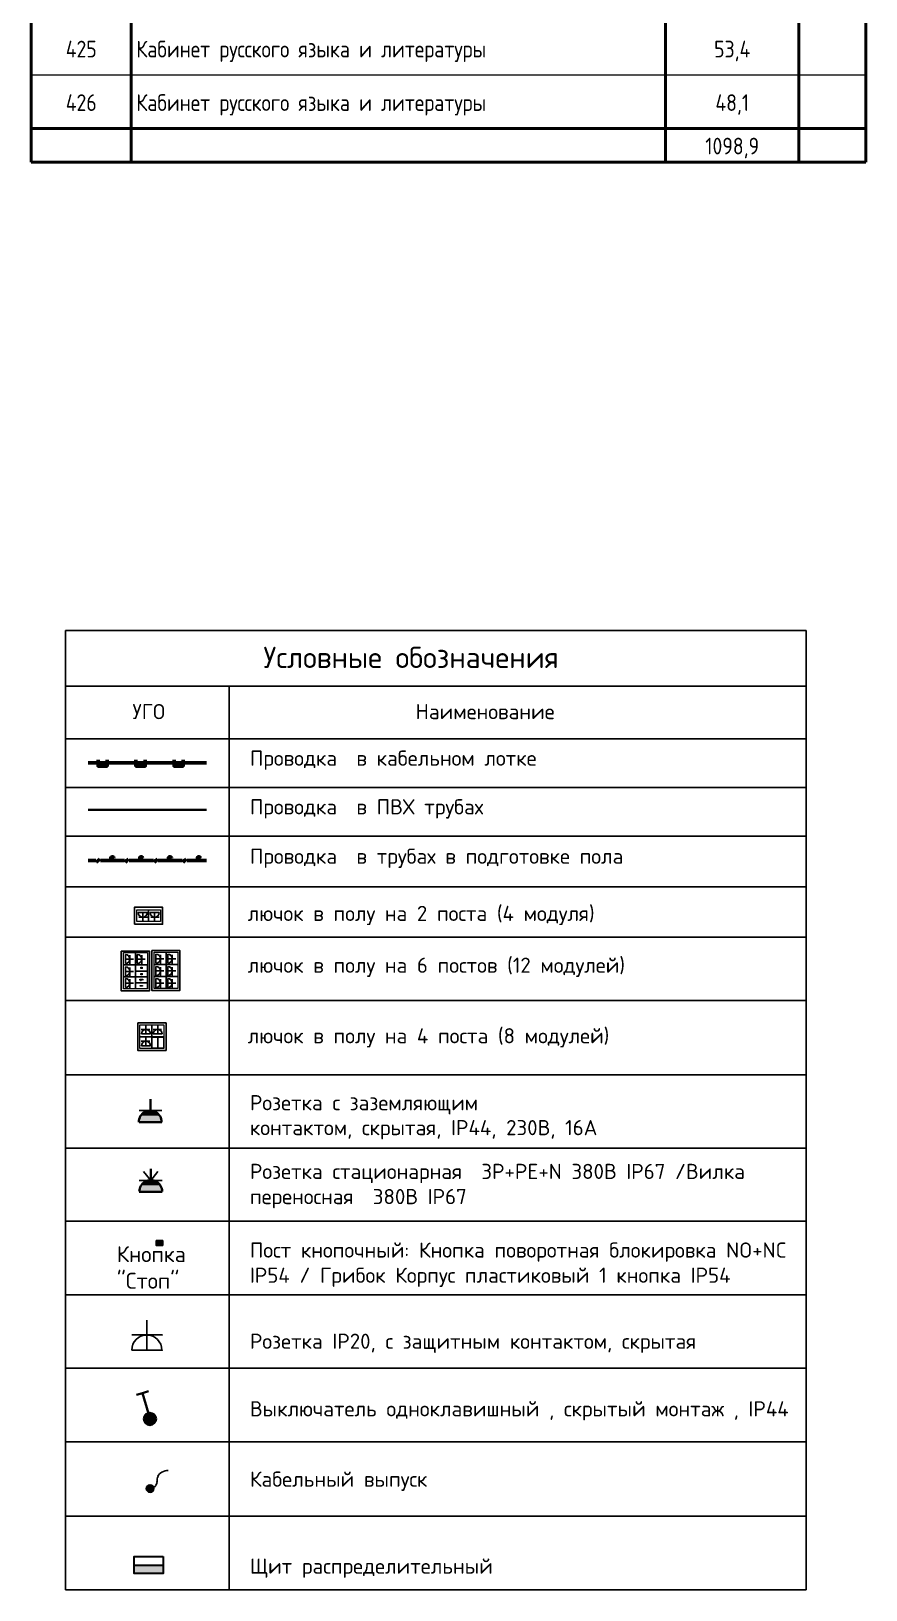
# Model space of a CAD drawing. Header units: millimetres. Extents: x -32 to 417638015, y -35 to 175284279.
# Drawn here: x 1359139 to 1371640, y 48680 to 72029 of the extents above; entities that cross this region are included whole.
import ezdxf

# ---------------------------------------------------------------- set-up
doc = ezdxf.new("R2010")
doc.units = ezdxf.units.MM
for name, color, linetype in [('PDF _!!ОБН', 5, 'Continuous'), ('PDF __ЭМ_гофра', 5, 'Continuous'), ('PDF __ЭМ_Кабельный вывод', 1, 'Continuous'), ('PDF __ЭМ_Розетки быт', 5, 'Continuous'), ('PDF _SHTAMPS', 7, 'Continuous'), ('PDF _СС_розетки', 7, 'Continuous'), ('PDF _Текст', 7, 'Continuous'), ('PDF _ЭОМ_Щит', 5, 'Continuous'), ('ВНУТРЯНКА', 1, 'Continuous')]:
    doc.layers.add(name, color=color, linetype=linetype)
for name, color, linetype, true_color in [('PDF __ЭМ_В полу', 7, 'Continuous', 0x952500), ('PDF __ЭМ_Лоток', 7, 'Continuous', 0x0000b8), ('PDF __ЭМ_розетки', 7, 'Continuous', 0x0000dd), ('PDF __ЭМ_Розетки комп', 7, 'Continuous', 0x545454), ('PDF _ЭОМ _розетки', 7, 'Continuous', 0xeb0000)]:
    doc.layers.add(name, color=color, linetype=linetype, true_color=true_color)
for name, color, linetype, lineweight in [('Графика', 7, 'Continuous', 20), ('Электро', 250, 'Continuous', 25), ('ЭОМ_Кабель для СУП', 150, 'Continuous', 9)]:
    doc.layers.add(name, color=color, linetype=linetype, lineweight=lineweight)
doc.layers.add('Линии', color=7, linetype='Continuous', lineweight=9, true_color=0x00a600)
doc.styles.add('ELine', font='txt.shx')
doc.styles.add('GOST Common_11', font='GOST_Common.ttf', dxfattribs={"width": 0.9, "height": 2.5})
doc.styles.add('PDF ISOCPEUR', font='isocpeur.ttf')
doc.linetypes.add('TRAY', pattern='A,12.119257,["_",ELine,S=4.5,R=90,X=0,Y=-1.555839],0.750382,["_",ELine,S=4.5,R=0,X=0,Y=-0.805849],1.314849,["_",ELine,S=4.5,R=0,X=0,Y=-0.805849],2.250029,["_",ELine,S=4.5,R=90,X=0,Y=-1.555839],13.565483', length=30)

# ---------------------------------------------------------------- blocks, each defined once
blk = doc.blocks.new('Блок из 6 розеток .')
at = {"layer": 'PDF _СС_розетки', "linetype": 'Continuous', "lineweight": 20, "transparency": 33554687}
for points in [[(-391, 566), (-213, 566), (-213, 388), (-391, 388)], [(-391, 388), (-213, 388), (-213, 205), (-391, 205)], [(-391, 388), (-213, 388), (-213, 205), (-391, 205)], [(-391, 205), (-213, 205), (-213, 22), (-391, 22)]]:
    blk.add_lwpolyline(points, close=True, dxfattribs=at)
at = {"layer": 'PDF _ЭОМ _розетки', "color": 3, "linetype": 'Continuous', "lineweight": 25, "transparency": 33554687}
blk.add_lwpolyline([(0, 0), (-422, 0), (-422, 596), (0, 596)], close=True, dxfattribs=at)
at = {"layer": 'PDF _ЭОМ _розетки', "color": 7, "linetype": 'Continuous', "lineweight": 20, "transparency": 33554687}
for points in [[(-36, 388), (-213, 388), (-213, 566), (-36, 566)], [(-36, 205), (-213, 205), (-213, 388), (-36, 388)], [(-36, 22), (-213, 22), (-213, 205), (-36, 205)]]:
    blk.add_lwpolyline(points, close=True, dxfattribs=at)
at = {"layer": 'ВНУТРЯНКА', "color": 5, "lineweight": 30, "ltscale": 100, "transparency": 33554687}
for p, q in [((-307, 428), (-307, 555)), ((-307, 428), (-307, 555)), ((-129, 428), (-129, 555)), ((-129, 428), (-129, 555)), ((-307, 245), (-307, 373)), ((-307, 245), (-307, 373)), ((-129, 245), (-129, 373)), ((-129, 245), (-129, 373)), ((-307, 62), (-307, 190)), ((-307, 62), (-307, 190)), ((-129, 62), (-129, 190)), ((-129, 62), (-129, 190))]:
    blk.add_line(p, q, dxfattribs=at)
at = {"layer": 'Электро', "color": 5, "lineweight": 30, "transparency": 33554687}
for p, q in [((-240, 486), (-360, 486)), ((-240, 486), (-360, 486)), ((-240, 554), (-240, 419)), ((-240, 554), (-240, 419)), ((-62, 486), (-182, 486)), ((-62, 486), (-182, 486)), ((-62, 554), (-62, 419)), ((-62, 554), (-62, 419)), ((-240, 304), (-360, 304)), ((-240, 304), (-360, 304)), ((-240, 371), (-240, 236)), ((-240, 371), (-240, 236)), ((-62, 304), (-182, 304)), ((-62, 304), (-182, 304)), ((-62, 371), (-62, 236)), ((-62, 371), (-62, 236)), ((-240, 121), (-360, 121)), ((-240, 121), (-360, 121)), ((-240, 188), (-240, 53)), ((-240, 188), (-240, 53)), ((-62, 121), (-182, 121)), ((-62, 121), (-182, 121)), ((-62, 188), (-62, 53)), ((-62, 188), (-62, 53))]:
    blk.add_line(p, q, dxfattribs=at)
for centre in [(-240, 486), (-239, 486), (-62, 486), (-62, 486), (-240, 304), (-239, 304), (-62, 304), (-62, 304), (-240, 121), (-239, 121), (-62, 121), (-62, 121)]:
    blk.add_ellipse(centre, major_axis=(47.6, 47.6), ratio=1, start_param=0.787621, end_param=3.924768, dxfattribs=at)
blk = doc.blocks.new('Люк на 2 места')
at = {"layer": 'PDF _ЭОМ _розетки', "color": 3, "linetype": 'Continuous', "lineweight": 25, "transparency": 33554687}
blk.add_lwpolyline([(0, 255), (0, 0), (-422, 0), (-422, 255)], close=True, dxfattribs=at)
at = {"layer": 'PDF _ЭОМ _розетки', "color": 7, "linetype": 'Continuous', "lineweight": 20, "transparency": 33554687}
for points in [[(-213, 215), (-213, 37), (-391, 37), (-391, 215)], [(-36, 215), (-36, 37), (-213, 37), (-213, 215)]]:
    blk.add_lwpolyline(points, close=True, dxfattribs=at)
at = {"layer": 'ВНУТРЯНКА', "color": 5, "lineweight": 30, "ltscale": 100, "transparency": 33554687}
for p, q in [((-244, 147), (-372, 147)), ((-68, 147), (-195, 147))]:
    blk.add_line(p, q, dxfattribs=at)
at = {"layer": 'Электро', "color": 5, "lineweight": 30, "transparency": 33554687}
for p, q in [((-370, 80), (-236, 80)), ((-303, 80), (-303, 200)), ((-194, 80), (-59, 80)), ((-126, 80), (-126, 200))]:
    blk.add_line(p, q, dxfattribs=at)
at = {"layer": 'Электро', "color": 5, "lineweight": 30, "transparency": 33554687, "extrusion": (0, 0, -1)}
for centre in [(-303, 80), (-126, 80)]:
    blk.add_ellipse(centre, major_axis=(-47.6, -47.6), ratio=1, start_param=0.787621, end_param=3.924768, dxfattribs=at)
blk = doc.blocks.new('розетк для люка')
at = {"layer": 'ВНУТРЯНКА', "color": 5, "lineweight": 30, "ltscale": 100, "transparency": 33554687}
blk.add_line((-67, -59), (-67, 69), dxfattribs=at)
at = {"layer": 'Электро', "color": 5, "lineweight": 30, "transparency": 33554687}
for p, q in [((0, 0), (-120, 0)), ((0, 67), (0, -67))]:
    blk.add_line(p, q, dxfattribs=at)
blk.add_ellipse((0, 0), major_axis=(47.6, 47.6), ratio=1, start_param=0.787621, end_param=3.924768, dxfattribs=at)
blk = doc.blocks.new('Люк на 6 мест')
h = blk.add_hatch(color=256)
h.dxf.hatch_style = 1
h.paths.add_polyline_path([(-285, 516), (-285, 527), (-319, 527), (-319, 516)])
h = blk.add_hatch(color=256)
h.dxf.hatch_style = 1
h.paths.add_polyline_path([(-324, 435), (-324, 435), (-313, 443), (-289, 443), (-279, 435), (-279, 435), (-279, 423), (-324, 423)])
h = blk.add_hatch(color=256)
h.dxf.hatch_style = 1
h.paths.add_polyline_path([(-312, 335), (-312, 342), (-317, 342), (-317, 347), (-312, 347), (-312, 354), (-293, 354), (-292, 335)])
h = blk.add_hatch(color=256)
h.dxf.hatch_style = 1
h.paths.add_polyline_path([(-311, 243), (-311, 250), (-317, 250), (-317, 256), (-311, 256), (-311, 262), (-292, 262), (-292, 243)])
for p, q in [((-324, 423), (-324, 435)), ((-324, 435), (-324, 435)), ((-279, 423), (-324, 423)), ((-289, 443), (-297, 443)), ((-297, 443), (-297, 435)), ((-289, 435), (-289, 443)), ((-289, 435), (-279, 435)), ((-279, 435), (-279, 423))]:
    blk.add_line(p, q)
for points in [[(-215, 477), (-388, 477), (-388, 566), (-215, 566)], [(-215, 388), (-388, 388), (-388, 477), (-215, 477)], [(-285, 527), (-285, 516), (-319, 516), (-319, 527)], [(-216, 205), (-389, 205), (-388, 299), (-215, 299)], [(-215, 299), (-388, 299), (-388, 388), (-215, 388)]]:
    blk.add_lwpolyline(points, close=True)
for points in [[(-312, 347), (-317, 347), (-317, 342), (-312, 342)], [(-311, 256), (-317, 256), (-317, 250), (-311, 250)], [(-293, 354), (-292, 335), (-312, 335), (-312, 342)], [(-312, 347), (-312, 354), (-293, 354)], [(-292, 262), (-292, 243), (-311, 243), (-311, 250)], [(-311, 256), (-311, 262), (-292, 262)]]:
    blk.add_lwpolyline(points)
at = {"layer": 'PDF _СС_розетки', "linetype": 'Continuous', "lineweight": 20, "transparency": 33554687}
for points in [[(-391, 566), (-213, 566), (-213, 388), (-391, 388)], [(-391, 388), (-213, 388), (-213, 205), (-391, 205)], [(-391, 388), (-213, 388), (-213, 205), (-391, 205)], [(-391, 205), (-213, 205), (-213, 22), (-391, 22)]]:
    blk.add_lwpolyline(points, close=True, dxfattribs=at)
at = {"layer": 'PDF _ЭОМ _розетки', "color": 3, "linetype": 'Continuous', "lineweight": 25, "transparency": 33554687}
blk.add_lwpolyline([(0, 0), (-422, 0), (-422, 596), (0, 596)], close=True, dxfattribs=at)
at = {"layer": 'PDF _ЭОМ _розетки', "color": 7, "linetype": 'Continuous', "lineweight": 20, "transparency": 33554687}
for points in [[(-36, 388), (-213, 388), (-213, 566), (-36, 566)], [(-36, 205), (-213, 205), (-213, 388), (-36, 388)], [(-36, 22), (-213, 22), (-213, 205), (-36, 205)]]:
    blk.add_lwpolyline(points, close=True, dxfattribs=at)
at = {"layer": 'ВНУТРЯНКА', "color": 5, "lineweight": 30, "ltscale": 100, "transparency": 33554687}
for p, q in [((-129, 245), (-129, 373)), ((-129, 245), (-129, 373)), ((-307, 62), (-307, 190)), ((-307, 62), (-307, 190)), ((-129, 62), (-129, 190))]:
    blk.add_line(p, q, dxfattribs=at)
at = {"layer": 'ВНУТРЯНКА', "color": 1, "lineweight": 30, "ltscale": 100, "transparency": 33554687}
blk.add_line((-129, 62), (-129, 190), dxfattribs=at)
at = {"layer": 'Электро', "color": 5, "lineweight": 30, "transparency": 33554687}
for p, q in [((-62, 304), (-182, 304)), ((-62, 304), (-182, 304)), ((-62, 371), (-62, 236)), ((-62, 371), (-62, 236)), ((-240, 121), (-360, 121)), ((-240, 121), (-360, 121)), ((-240, 188), (-240, 53)), ((-62, 121), (-182, 121)), ((-62, 188), (-62, 53))]:
    blk.add_line(p, q, dxfattribs=at)
at = {"layer": 'Электро', "color": 1, "lineweight": 30, "transparency": 33554687}
for p, q in [((-240, 188), (-240, 53)), ((-62, 121), (-182, 121)), ((-62, 188), (-62, 53))]:
    blk.add_line(p, q, dxfattribs=at)
at = {"layer": 'Электро', "color": 5, "lineweight": 30, "transparency": 33554687}
for centre in [(-62, 304), (-62, 304), (-240, 121), (-239, 121), (-62, 121)]:
    blk.add_ellipse(centre, major_axis=(47.6, 47.6), ratio=1, start_param=0.787621, end_param=3.924768, dxfattribs=at)
at = {"layer": 'Электро', "color": 1, "lineweight": 30, "transparency": 33554687}
blk.add_ellipse((-62, 121), major_axis=(47.6, 47.6), ratio=1, start_param=0.787621, end_param=3.924768, dxfattribs=at)
at = {"color": 5, "linetype": 'TRAY', "lineweight": 53, "transparency": 33554687}
blk.add_blockref('розетк для люка', (-62, 480), dxfattribs=at)
blk = doc.blocks.new('Блок из 4 розеток')
for points in [[(-209, 203), (-124, 203), (-124, 34), (-209, 34)], [(-124, 203), (-39, 203), (-39, 34), (-124, 34)]]:
    blk.add_lwpolyline(points, close=True)
at = {"layer": 'PDF _ЭОМ _розетки', "color": 3, "linetype": 'Continuous', "lineweight": 25, "transparency": 33554687}
blk.add_lwpolyline([(0, 0), (-422, 0), (-422, 415), (0, 415)], close=True, dxfattribs=at)
at = {"layer": 'PDF _ЭОМ _розетки', "color": 7, "linetype": 'Continuous', "lineweight": 20, "transparency": 33554687}
for points in [[(-213, 385), (-213, 207), (-391, 207), (-391, 385)], [(-36, 385), (-36, 207), (-213, 207), (-213, 385)], [(-213, 207), (-213, 29), (-391, 29), (-391, 207)], [(-36, 207), (-36, 29), (-213, 29), (-213, 207)]]:
    blk.add_lwpolyline(points, close=True, dxfattribs=at)
at = {"layer": 'ВНУТРЯНКА', "color": 5, "lineweight": 30, "ltscale": 100, "transparency": 33554687}
for p, q in [((-244, 317), (-372, 317)), ((-68, 317), (-195, 317)), ((-244, 139), (-372, 139))]:
    blk.add_line(p, q, dxfattribs=at)
at = {"layer": 'Электро', "color": 5, "lineweight": 30, "transparency": 33554687}
for p, q in [((-370, 250), (-236, 250)), ((-303, 250), (-303, 370)), ((-194, 250), (-59, 250)), ((-126, 250), (-126, 370)), ((-370, 72), (-236, 72)), ((-303, 72), (-303, 192))]:
    blk.add_line(p, q, dxfattribs=at)
at = {"layer": 'Электро', "color": 5, "lineweight": 30, "transparency": 33554687, "extrusion": (0, 0, -1)}
for centre in [(-303, 250), (-126, 250), (-303, 72)]:
    blk.add_ellipse(centre, major_axis=(-47.6, -47.6), ratio=1, start_param=0.787621, end_param=3.924768, dxfattribs=at)

msp = doc.modelspace()

# ---------------------------------------------------------------- linework, layer by layer
at = {"layer": 'PDF _!!ОБН', "lineweight": 40}
for points in [[(1360717, 51602), (1360805, 51627)], [(1360894, 51322), (1360805, 51627), (1360894, 51657)]]:
    msp.add_lwpolyline(points, dxfattribs=at)
at = {"layer": 'PDF _!!ОБН', "lineweight": 0}
for points in [[(1360844, 51284), (1361000, 51284), (1360844, 51284)], [(1360856, 51297), (1360988, 51297), (1360856, 51297)], [(1360882, 51318), (1360962, 51318), (1360882, 51318)]]:
    msp.add_lwpolyline(points, dxfattribs=at)
at = {"layer": 'PDF _!!ОБН', "lineweight": 40}
msp.add_circle((1360918, 51240), 91, dxfattribs=at)
at = {"layer": 'PDF _!!ОБН', "transparency": 33554559}
for points in [[(1360835, 51267), (1361009, 51267), (1360831, 51254)], [(1361009, 51267), (1360831, 51254), (1361009, 51254)], [(1360831, 51254), (1361009, 51254), (1360831, 51250)], [(1361009, 51254), (1360831, 51250), (1361013, 51250)], [(1360831, 51250), (1361013, 51250), (1360831, 51238)], [(1361013, 51250), (1360831, 51238), (1361013, 51238)], [(1360831, 51238), (1361013, 51238), (1360831, 51233)], [(1361013, 51238), (1360831, 51233), (1361013, 51233)], [(1360831, 51233), (1361013, 51233), (1360831, 51221)], [(1361013, 51233), (1360831, 51221), (1361009, 51221)], [(1360831, 51221), (1361009, 51221), (1360835, 51216)], [(1360844, 51284), (1361000, 51284), (1360835, 51271)], [(1361000, 51284), (1360835, 51271), (1361004, 51271)], [(1360835, 51271), (1361004, 51271), (1360835, 51267)], [(1361004, 51271), (1360835, 51267), (1361009, 51267)], [(1361009, 51221), (1360835, 51216), (1361009, 51216)], [(1360835, 51216), (1361009, 51216), (1360835, 51204)], [(1361009, 51216), (1360835, 51204), (1361004, 51204)], [(1360835, 51204), (1361004, 51204), (1360839, 51199)], [(1361004, 51204), (1360839, 51199), (1361004, 51199)], [(1360839, 51199), (1361004, 51199), (1360844, 51191)], [(1360856, 51297), (1360988, 51297), (1360844, 51284)], [(1360988, 51297), (1360844, 51284), (1361000, 51284)], [(1361000, 51284), (1360844, 51284), (1360844, 51284)], [(1361004, 51199), (1360844, 51191), (1361000, 51191)], [(1360844, 51191), (1361000, 51191), (1360848, 51182)], [(1361000, 51191), (1360848, 51182), (1360996, 51182)], [(1360848, 51182), (1360996, 51182), (1360856, 51174)], [(1360865, 51309), (1360975, 51309), (1360856, 51297)], [(1360975, 51309), (1360856, 51297), (1360988, 51297)], [(1360988, 51297), (1360856, 51297), (1360856, 51297)], [(1360996, 51182), (1360856, 51174), (1360988, 51174)], [(1360856, 51174), (1360988, 51174), (1360860, 51170)], [(1360860, 51170), (1360983, 51170), (1360869, 51161)], [(1360988, 51174), (1360860, 51170), (1360983, 51170)], [(1360865, 51309), (1360865, 51309), (1360975, 51309)], [(1360865, 51309), (1360975, 51309), (1360869, 51309)], [(1360882, 51318), (1360962, 51318), (1360869, 51309)], [(1360962, 51318), (1360869, 51309), (1360975, 51309)], [(1360983, 51170), (1360869, 51161), (1360975, 51161)], [(1360869, 51161), (1360975, 51161), (1360873, 51157)], [(1360975, 51161), (1360873, 51157), (1360971, 51157)], [(1360873, 51157), (1360971, 51157), (1360882, 51153)], [(1360894, 51322), (1360945, 51322), (1360882, 51318)], [(1360945, 51322), (1360882, 51318), (1360962, 51318)], [(1360962, 51318), (1360882, 51318), (1360882, 51318)], [(1360971, 51157), (1360882, 51153), (1360958, 51153)], [(1360882, 51153), (1360958, 51153), (1360890, 51153)], [(1360958, 51153), (1360890, 51153), (1360954, 51153)], [(1360890, 51153), (1360954, 51153), (1360899, 51149)], [(1360894, 51322), (1360894, 51322), (1360945, 51322)], [(1360894, 51322), (1360945, 51322), (1360899, 51322)], [(1360911, 51326), (1360932, 51326), (1360899, 51322)], [(1360932, 51326), (1360899, 51322), (1360945, 51322)], [(1360954, 51153), (1360899, 51149), (1360941, 51149)], [(1360941, 51149), (1360899, 51149), (1360911, 51149)], [(1360916, 51326), (1360911, 51326), (1360932, 51326)], [(1360941, 51149), (1360937, 51149), (1360911, 51149)], [(1360937, 51149), (1360911, 51149), (1360920, 51144)]]:
    msp.add_solid(points, dxfattribs=at)
at = {"layer": 'PDF __ЭМ_В полу', "lineweight": 60}
for points in [[(1359993, 59607), (1360107, 59607)], [(1360166, 59628), (1360141, 59607), (1360115, 59581)], [(1360175, 59607), (1360357, 59607), (1360539, 59607)], [(1360598, 59628), (1360573, 59607), (1360547, 59581)], [(1360606, 59607), (1360789, 59607), (1360971, 59607)], [(1361030, 59628), (1361004, 59607), (1360979, 59581)], [(1361038, 59607), (1361220, 59607), (1361402, 59607)], [(1361462, 59628), (1361436, 59607), (1361411, 59581)], [(1361470, 59607), (1361652, 59607), (1361766, 59607)]]:
    msp.add_lwpolyline(points, dxfattribs=at)
for centre in [(1360355, 59639), (1360786, 59639), (1361218, 59639), (1361650, 59639)]:
    msp.add_circle(centre, 23.3, dxfattribs=at)
at = {"layer": 'PDF __ЭМ_гофра', "lineweight": 40}
msp.add_lwpolyline([(1359993, 60365), (1361766, 60365)], dxfattribs=at)
at = {"layer": 'PDF __ЭМ_Кабельный вывод', "lineweight": 30}
msp.add_lwpolyline([(1361193, 50469, 0.121411), (1361098, 50444, 0.13816), (1361036, 50381)], format="xyb", dxfattribs=at)
msp.add_circle((1360921, 50196), 57.2, dxfattribs=at)
for centre, radius, start, end in [((1360887, 50357), 163, 280.4161, 300.846), ((1360912, 50319), 121, 300.8432, 324.9253), ((1360937, 50298), 86.8, 324.9292, 7.3651), ((1361141, 50323), 116, 151.1734, 187.3638)]:
    msp.add_arc(centre, radius, start, end, dxfattribs=at)
at = {"layer": 'PDF __ЭМ_Кабельный вывод', "transparency": 33554559}
for points in [[(1360868, 50215), (1360944, 50139), (1360863, 50211)], [(1360944, 50139), (1360863, 50211), (1360940, 50135)], [(1360863, 50211), (1360940, 50135), (1360863, 50207)], [(1360940, 50135), (1360863, 50207), (1360931, 50135)], [(1360863, 50207), (1360931, 50135), (1360863, 50198)], [(1360872, 50228), (1360952, 50143), (1360868, 50219)], [(1360952, 50143), (1360868, 50219), (1360948, 50139)], [(1360868, 50219), (1360948, 50139), (1360868, 50215)], [(1360948, 50139), (1360868, 50215), (1360944, 50139)], [(1360876, 50232), (1360957, 50148), (1360872, 50228)], [(1360957, 50148), (1360872, 50228), (1360952, 50143)], [(1360880, 50236), (1360961, 50152), (1360876, 50232)], [(1360961, 50152), (1360876, 50232), (1360957, 50148)], [(1360885, 50236), (1360965, 50156), (1360880, 50236)], [(1360965, 50156), (1360880, 50236), (1360961, 50152)], [(1360889, 50241), (1360969, 50160), (1360885, 50236)], [(1360969, 50160), (1360885, 50236), (1360965, 50156)], [(1360893, 50245), (1360973, 50164), (1360889, 50241)], [(1360973, 50164), (1360889, 50241), (1360969, 50160)], [(1360897, 50249), (1360973, 50169), (1360893, 50245)], [(1360973, 50169), (1360893, 50245), (1360973, 50164)], [(1360902, 50249), (1360978, 50173), (1360897, 50249)], [(1360978, 50173), (1360897, 50249), (1360973, 50169)], [(1360910, 50249), (1360978, 50181), (1360902, 50249)], [(1360978, 50181), (1360902, 50249), (1360978, 50173)], [(1360914, 50249), (1360978, 50186), (1360910, 50249)], [(1360978, 50186), (1360910, 50249), (1360978, 50181)], [(1360918, 50253), (1360978, 50190), (1360914, 50249)], [(1360978, 50190), (1360914, 50249), (1360978, 50186)], [(1360927, 50253), (1360978, 50198), (1360918, 50253)], [(1360978, 50198), (1360918, 50253), (1360978, 50190)], [(1360931, 50249), (1360978, 50203), (1360927, 50253)], [(1360978, 50203), (1360927, 50253), (1360978, 50198)], [(1360935, 50249), (1360978, 50207), (1360931, 50249)], [(1360978, 50207), (1360931, 50249), (1360978, 50203)], [(1360940, 50249), (1360973, 50215), (1360935, 50249)], [(1360973, 50215), (1360935, 50249), (1360978, 50207)], [(1360948, 50245), (1360973, 50219), (1360940, 50249)], [(1360973, 50219), (1360940, 50249), (1360973, 50215)], [(1360952, 50245), (1360969, 50224), (1360948, 50245)], [(1360969, 50224), (1360948, 50245), (1360973, 50219)], [(1360957, 50241), (1360969, 50228), (1360952, 50245)], [(1360969, 50228), (1360952, 50245), (1360969, 50224)], [(1360961, 50236), (1360957, 50241), (1360969, 50228)], [(1360931, 50135), (1360863, 50198), (1360927, 50135)], [(1360863, 50198), (1360927, 50135), (1360863, 50194)], [(1360927, 50135), (1360863, 50194), (1360923, 50135)], [(1360863, 50194), (1360923, 50135), (1360863, 50190)], [(1360923, 50135), (1360863, 50190), (1360918, 50135)], [(1360863, 50190), (1360918, 50135), (1360863, 50181)], [(1360918, 50135), (1360863, 50181), (1360910, 50135)], [(1360863, 50181), (1360910, 50135), (1360863, 50177)], [(1360910, 50135), (1360863, 50177), (1360906, 50135)], [(1360863, 50177), (1360906, 50135), (1360863, 50173)], [(1360906, 50135), (1360863, 50173), (1360902, 50139)], [(1360863, 50173), (1360902, 50139), (1360868, 50164)], [(1360902, 50139), (1360868, 50164), (1360893, 50139)], [(1360868, 50164), (1360893, 50139), (1360872, 50160)], [(1360893, 50139), (1360872, 50160), (1360889, 50143)], [(1360889, 50143), (1360872, 50160), (1360876, 50156)], [(1360889, 50143), (1360885, 50148), (1360876, 50156)], [(1360885, 50148), (1360876, 50156), (1360876, 50152)]]:
    msp.add_solid(points, dxfattribs=at)
at = {"layer": 'PDF __ЭМ_Лоток', "lineweight": 60}
for points in [[(1359993, 61067), (1360141, 61067), (1360141, 61114)], [(1360276, 61114), (1360276, 61067), (1360276, 61021), (1360209, 61021), (1360141, 61021), (1360141, 61067), (1360209, 61067), (1360255, 61067), (1360484, 61067), (1360708, 61067), (1360708, 61114)], [(1360848, 61114), (1360848, 61067), (1360848, 61021), (1360776, 61021), (1360708, 61021), (1360708, 61067), (1360776, 61067), (1360822, 61067), (1361051, 61067), (1361280, 61067), (1361280, 61114)], [(1361415, 61114), (1361415, 61067), (1361415, 61021), (1361347, 61021), (1361280, 61021), (1361280, 61067), (1361347, 61067), (1361390, 61067), (1361618, 61067), (1361766, 61067)]]:
    msp.add_lwpolyline(points, dxfattribs=at)
at = {"layer": 'PDF __ЭМ_розетки', "lineweight": 30}
for points in [[(1360873, 52269), (1360873, 52498), (1360873, 52722)], [(1360873, 52269), (1360873, 52498)], [(1360649, 52269), (1361102, 52269), (1360649, 52269)]]:
    msp.add_lwpolyline(points, dxfattribs=at)
msp.add_lwpolyline([(1360649, 52498), (1361102, 52498)], close=True, dxfattribs=at)
msp.add_arc((1360871, 52271), 226, 0.0003, 179.9997, dxfattribs=at)
at = {"layer": 'PDF __ЭМ_Розетки быт', "lineweight": 30}
msp.add_lwpolyline([(1360755, 55859), (1361098, 55859)], dxfattribs=at)
at = {"layer": 'PDF __ЭМ_Розетки быт', "lineweight": 40}
for points in [[(1360924, 55859), (1360924, 56028)], [(1360755, 55685), (1361098, 55685)]]:
    msp.add_lwpolyline(points, dxfattribs=at)
at = {"layer": 'PDF __ЭМ_Розетки быт', "color": 5, "lineweight": 30}
for points in [[(1361038, 54945), (1360932, 54813), (1360822, 54945)], [(1361102, 54813), (1360759, 54813)]]:
    msp.add_lwpolyline(points, dxfattribs=at)
at = {"layer": 'PDF __ЭМ_Розетки быт', "color": 5, "lineweight": 40}
for points in [[(1360932, 54813), (1360932, 54987)], [(1361102, 54644), (1360759, 54644)]]:
    msp.add_lwpolyline(points, dxfattribs=at)
at = {"layer": 'PDF __ЭМ_Розетки быт', "lineweight": 40}
msp.add_arc((1360922, 55688), 171, 359.9992, 180.0008, dxfattribs=at)
at = {"layer": 'PDF __ЭМ_Розетки быт', "color": 5, "lineweight": 40}
msp.add_arc((1360930, 54646), 171, 359.9992, 180.0008, dxfattribs=at)
at = {"layer": 'PDF __ЭМ_Розетки быт', "transparency": 33554559}
for points in [[(1360784, 55783), (1361068, 55783), (1360805, 55808)], [(1360805, 55808), (1361047, 55808), (1360831, 55829)], [(1361068, 55783), (1360805, 55808), (1361047, 55808)], [(1360831, 55829), (1361021, 55829), (1360860, 55846)], [(1361047, 55808), (1360831, 55829), (1361021, 55829)], [(1361021, 55829), (1360860, 55846), (1360992, 55846)], [(1360992, 55846), (1360860, 55846), (1360894, 55855)], [(1360958, 55855), (1360894, 55855), (1360924, 55859)], [(1360992, 55846), (1360958, 55855), (1360894, 55855)], [(1360755, 55685), (1361098, 55685), (1360759, 55719)], [(1360759, 55719), (1361093, 55719), (1360767, 55753)], [(1361098, 55685), (1360759, 55719), (1361093, 55719)], [(1360767, 55753), (1361085, 55753), (1360784, 55783)], [(1361093, 55719), (1360767, 55753), (1361085, 55753)], [(1361085, 55753), (1360784, 55783), (1361068, 55783)]]:
    msp.add_solid(points, dxfattribs=at)
at = {"layer": 'PDF __ЭМ_Розетки быт', "color": 5, "transparency": 33554559}
for points in [[(1361102, 54644), (1360759, 54644), (1361098, 54678)], [(1360759, 54644), (1361098, 54678), (1360763, 54678)], [(1361098, 54678), (1360763, 54678), (1361089, 54712)], [(1360763, 54678), (1361089, 54712), (1360772, 54712)], [(1361089, 54712), (1360772, 54712), (1361072, 54741)], [(1360772, 54712), (1361072, 54741), (1360789, 54741)], [(1361072, 54741), (1360789, 54741), (1361051, 54767)], [(1360789, 54741), (1361051, 54767), (1360810, 54767)], [(1361051, 54767), (1360810, 54767), (1361026, 54788)], [(1360810, 54767), (1361026, 54788), (1360835, 54788)], [(1361026, 54788), (1360835, 54788), (1360996, 54801)], [(1360835, 54788), (1360996, 54801), (1360865, 54801)], [(1360865, 54801), (1360899, 54813), (1360962, 54813)], [(1360865, 54801), (1360996, 54801), (1360962, 54813)], [(1360899, 54813), (1360962, 54813), (1360932, 54813)]]:
    msp.add_solid(points, dxfattribs=at)
at = {"layer": 'PDF __ЭМ_Розетки комп', "color": 5, "lineweight": 30}
msp.add_lwpolyline([(1361010, 53911), (1361111, 53911), (1361111, 53839), (1361010, 53839)], close=True, dxfattribs=at)
at = {"layer": 'PDF __ЭМ_Розетки комп', "lineweight": 0}
for points in [[(1361035, 53860), (1361027, 53860), (1361035, 53860)], [(1361082, 53903), (1361039, 53903), (1361082, 53903)], [(1361082, 53903), (1361061, 53903), (1361082, 53903)], [(1361082, 53848), (1361069, 53848), (1361082, 53848)], [(1361086, 53899), (1361073, 53899), (1361086, 53899)], [(1361086, 53852), (1361078, 53852), (1361086, 53852)], [(1361090, 53860), (1361086, 53860), (1361090, 53860)]]:
    msp.add_lwpolyline(points, dxfattribs=at)
at = {"layer": 'PDF __ЭМ_Розетки комп', "color": 5, "lineweight": 25}
for radius in [36, 27.5]:
    msp.add_circle((1361059, 53875), radius, dxfattribs=at)
at = {"layer": 'PDF __ЭМ_Розетки комп', "transparency": 33554559}
for points in [[(1361031, 53890), (1361035, 53886), (1361027, 53886)], [(1361027, 53886), (1361035, 53886), (1361035, 53886)], [(1361035, 53886), (1361035, 53886), (1361027, 53886)], [(1361035, 53886), (1361027, 53886), (1361035, 53882)], [(1361027, 53886), (1361035, 53882), (1361027, 53882)], [(1361027, 53882), (1361035, 53882), (1361035, 53882)], [(1361035, 53882), (1361035, 53882), (1361027, 53882)], [(1361035, 53882), (1361027, 53882), (1361031, 53873)], [(1361027, 53882), (1361031, 53873), (1361027, 53873)], [(1361031, 53873), (1361027, 53873), (1361035, 53869)], [(1361027, 53873), (1361035, 53869), (1361027, 53869)], [(1361027, 53869), (1361035, 53869), (1361035, 53869)], [(1361035, 53869), (1361035, 53869), (1361027, 53869)], [(1361035, 53869), (1361027, 53869), (1361035, 53865)], [(1361027, 53869), (1361035, 53865), (1361027, 53865)], [(1361035, 53865), (1361027, 53865), (1361035, 53860)], [(1361027, 53865), (1361035, 53860), (1361027, 53860)], [(1361027, 53860), (1361035, 53860), (1361031, 53860)], [(1361035, 53899), (1361039, 53894), (1361031, 53894)], [(1361031, 53894), (1361039, 53894), (1361039, 53894)], [(1361039, 53894), (1361039, 53894), (1361031, 53894)], [(1361039, 53894), (1361031, 53894), (1361035, 53890)], [(1361031, 53894), (1361035, 53890), (1361031, 53890)], [(1361035, 53890), (1361031, 53890), (1361035, 53886)], [(1361035, 53860), (1361031, 53860), (1361039, 53856)], [(1361031, 53860), (1361039, 53856), (1361031, 53856)], [(1361031, 53856), (1361039, 53856), (1361039, 53856)], [(1361039, 53856), (1361039, 53856), (1361031, 53856)], [(1361039, 53856), (1361031, 53856), (1361044, 53852)], [(1361031, 53856), (1361044, 53852), (1361035, 53852)], [(1361039, 53903), (1361048, 53899), (1361035, 53899)], [(1361044, 53899), (1361044, 53899), (1361035, 53899)], [(1361044, 53899), (1361035, 53899), (1361048, 53899)], [(1361035, 53899), (1361044, 53899), (1361044, 53899)], [(1361044, 53899), (1361044, 53899), (1361035, 53899)], [(1361044, 53899), (1361035, 53899), (1361039, 53894)], [(1361035, 53852), (1361044, 53852), (1361044, 53852)], [(1361044, 53852), (1361044, 53852), (1361035, 53852)], [(1361048, 53852), (1361048, 53852), (1361035, 53852)], [(1361048, 53852), (1361035, 53852), (1361044, 53852)], [(1361048, 53852), (1361035, 53852), (1361052, 53848)], [(1361035, 53852), (1361052, 53848), (1361039, 53848)], [(1361044, 53907), (1361082, 53903), (1361039, 53903)], [(1361039, 53903), (1361082, 53903), (1361082, 53903)], [(1361052, 53903), (1361052, 53903), (1361039, 53903)], [(1361052, 53903), (1361039, 53903), (1361056, 53903)], [(1361052, 53903), (1361039, 53903), (1361048, 53899)], [(1361056, 53848), (1361056, 53848), (1361039, 53848)], [(1361056, 53848), (1361039, 53848), (1361052, 53848)], [(1361039, 53848), (1361082, 53848), (1361082, 53848)], [(1361082, 53848), (1361082, 53848), (1361039, 53848)], [(1361082, 53848), (1361039, 53848), (1361073, 53844)], [(1361039, 53848), (1361073, 53844), (1361044, 53844)], [(1361052, 53907), (1361073, 53907), (1361044, 53907)], [(1361073, 53907), (1361044, 53907), (1361082, 53903)], [(1361073, 53844), (1361044, 53844), (1361069, 53844)], [(1361044, 53844), (1361069, 53844), (1361052, 53844)], [(1361056, 53907), (1361069, 53907), (1361052, 53907)], [(1361069, 53907), (1361052, 53907), (1361073, 53907)], [(1361069, 53844), (1361052, 53844), (1361065, 53839)], [(1361052, 53844), (1361065, 53839), (1361056, 53839)], [(1361065, 53907), (1361056, 53907), (1361069, 53907)], [(1361061, 53903), (1361082, 53903), (1361069, 53903)], [(1361069, 53848), (1361082, 53848), (1361061, 53848)], [(1361082, 53903), (1361069, 53903), (1361082, 53899)], [(1361069, 53903), (1361082, 53899), (1361073, 53899)], [(1361073, 53852), (1361082, 53848), (1361069, 53848)], [(1361086, 53899), (1361086, 53899), (1361073, 53899)], [(1361086, 53899), (1361073, 53899), (1361082, 53899)], [(1361073, 53899), (1361086, 53899), (1361078, 53899)], [(1361078, 53852), (1361086, 53852), (1361073, 53852)], [(1361082, 53852), (1361082, 53852), (1361073, 53852)], [(1361082, 53852), (1361073, 53852), (1361086, 53852)], [(1361082, 53852), (1361073, 53852), (1361082, 53848)], [(1361086, 53899), (1361078, 53899), (1361090, 53894)], [(1361078, 53899), (1361090, 53894), (1361082, 53894)], [(1361082, 53856), (1361086, 53852), (1361078, 53852)], [(1361082, 53894), (1361090, 53894), (1361090, 53894)], [(1361090, 53894), (1361090, 53894), (1361082, 53894)], [(1361090, 53894), (1361082, 53894), (1361090, 53890)], [(1361082, 53894), (1361090, 53890), (1361082, 53890)], [(1361090, 53890), (1361082, 53890), (1361090, 53886)], [(1361082, 53890), (1361090, 53886), (1361086, 53886)], [(1361086, 53860), (1361090, 53860), (1361082, 53860)], [(1361090, 53860), (1361082, 53860), (1361090, 53856)], [(1361082, 53860), (1361090, 53856), (1361082, 53856)], [(1361082, 53856), (1361090, 53856), (1361090, 53856)], [(1361090, 53856), (1361090, 53856), (1361082, 53856)], [(1361090, 53856), (1361082, 53856), (1361086, 53852)], [(1361095, 53886), (1361095, 53886), (1361086, 53886)], [(1361095, 53886), (1361086, 53886), (1361090, 53886)], [(1361095, 53886), (1361086, 53886), (1361095, 53882)], [(1361086, 53886), (1361095, 53882), (1361086, 53882)], [(1361086, 53882), (1361095, 53882), (1361095, 53882)], [(1361095, 53882), (1361095, 53882), (1361086, 53882)], [(1361095, 53882), (1361086, 53882), (1361095, 53873)], [(1361086, 53882), (1361095, 53873), (1361086, 53873)], [(1361095, 53873), (1361086, 53873), (1361095, 53869)], [(1361086, 53873), (1361095, 53869), (1361086, 53869)], [(1361086, 53869), (1361095, 53869), (1361095, 53869)], [(1361095, 53869), (1361095, 53869), (1361086, 53869)], [(1361095, 53869), (1361086, 53869), (1361095, 53865)], [(1361086, 53869), (1361095, 53865), (1361086, 53865)], [(1361095, 53865), (1361086, 53865), (1361090, 53860)], [(1361086, 53865), (1361090, 53860), (1361086, 53860)]]:
    msp.add_solid(points, dxfattribs=at)
at = {"layer": 'PDF __ЭМ_Розетки комп', "color": 1, "transparency": 33554559}
for points in [[(1361035, 53882), (1361086, 53873), (1361031, 53873)], [(1361086, 53873), (1361031, 53873), (1361086, 53869)], [(1361031, 53873), (1361086, 53869), (1361035, 53869)], [(1361039, 53894), (1361082, 53890), (1361035, 53890)], [(1361082, 53890), (1361035, 53890), (1361086, 53886)], [(1361035, 53890), (1361086, 53886), (1361035, 53886)], [(1361086, 53886), (1361035, 53886), (1361086, 53882)], [(1361035, 53886), (1361086, 53882), (1361035, 53882)], [(1361086, 53882), (1361035, 53882), (1361086, 53873)], [(1361086, 53869), (1361035, 53869), (1361086, 53865)], [(1361035, 53869), (1361086, 53865), (1361035, 53865)], [(1361086, 53865), (1361035, 53865), (1361082, 53860)], [(1361035, 53865), (1361082, 53860), (1361035, 53860)], [(1361082, 53860), (1361035, 53860), (1361082, 53856)], [(1361035, 53860), (1361082, 53856), (1361039, 53856)], [(1361044, 53899), (1361082, 53894), (1361039, 53894)], [(1361082, 53894), (1361039, 53894), (1361082, 53890)], [(1361082, 53856), (1361039, 53856), (1361078, 53852)], [(1361039, 53856), (1361078, 53852), (1361044, 53852)], [(1361048, 53899), (1361078, 53899), (1361044, 53899)], [(1361078, 53899), (1361044, 53899), (1361082, 53894)], [(1361078, 53852), (1361044, 53852), (1361073, 53852)], [(1361044, 53852), (1361073, 53852), (1361048, 53852)], [(1361052, 53903), (1361073, 53899), (1361048, 53899)], [(1361073, 53899), (1361048, 53899), (1361078, 53899)], [(1361073, 53852), (1361048, 53852), (1361069, 53848)], [(1361048, 53852), (1361069, 53848), (1361052, 53848)], [(1361056, 53903), (1361069, 53903), (1361052, 53903)], [(1361069, 53903), (1361052, 53903), (1361073, 53899)], [(1361069, 53848), (1361052, 53848), (1361061, 53848)], [(1361052, 53848), (1361061, 53848), (1361056, 53848)], [(1361061, 53903), (1361056, 53903), (1361069, 53903)]]:
    msp.add_solid(points, dxfattribs=at)
at = {"layer": 'PDF _SHTAMPS', "lineweight": 25}
for points in [[(1359654, 48680), (1359654, 50683), (1359654, 63049), (1370749, 63049)], [(1370749, 63049), (1370749, 48680)], [(1359654, 62219), (1370749, 62219)], [(1362105, 62219), (1362105, 48680)], [(1359654, 61427), (1370749, 61427)], [(1359654, 60699), (1370749, 60699)], [(1359654, 59971), (1370749, 59971)], [(1359654, 59213), (1370749, 59213)], [(1359654, 58455), (1370749, 58455)], [(1359654, 57507), (1370749, 57507)], [(1359654, 56394), (1370749, 56394)], [(1359654, 55297), (1370749, 55297)], [(1359654, 54201), (1370749, 54201)], [(1359654, 53100), (1370749, 53100)], [(1359654, 51999), (1370749, 51999)], [(1359654, 50899), (1370749, 50899)], [(1359654, 49781), (1370749, 49781)], [(1359654, 48680), (1370749, 48680)]]:
    msp.add_lwpolyline(points, dxfattribs=at)
at = {"layer": 'PDF _ЭОМ_Щит', "lineweight": 35}
msp.add_lwpolyline([(1361116, 49177), (1361116, 48923), (1360684, 48923), (1360684, 49177)], close=True, dxfattribs=at)
msp.add_lwpolyline([(1360684, 49050), (1361116, 49050)], dxfattribs=at)
at = {"layer": 'PDF _ЭОМ_Щит', "transparency": 33554559}
for points in [[(1360684, 48923), (1361116, 48923), (1360684, 49050)], [(1361116, 48923), (1360684, 49050), (1361116, 49050)]]:
    msp.add_solid(points, dxfattribs=at)
at = {"layer": 'Линии', "color": 7, "lineweight": 50}
for p, q in [((1359139, 93924), (1359139, 70068)), ((1371640, 93924), (1371640, 70068)), ((1360639, 72173), (1360639, 71371)), ((1368639, 72173), (1368639, 71371)), ((1370639, 72173), (1370639, 71371)), ((1371639, 72173), (1371639, 71371)), ((1360639, 71371), (1360639, 70570)), ((1368639, 71371), (1368639, 70570)), ((1370639, 71371), (1370639, 70570)), ((1371639, 71371), (1371639, 70570)), ((1360639, 70570), (1359139, 70570)), ((1368639, 70570), (1360639, 70570)), ((1360639, 70570), (1360639, 70068)), ((1370639, 70570), (1368639, 70570)), ((1368639, 70570), (1368639, 70068)), ((1371639, 70570), (1370639, 70570)), ((1370639, 70570), (1370639, 70068)), ((1371639, 70570), (1371639, 70068)), ((1371640, 70068), (1359139, 70068))]:
    msp.add_line(p, q, dxfattribs=at)
at = {"layer": 'Линии', "color": 7, "lineweight": 20}
for p, q in [((1360639, 71371), (1359139, 71371)), ((1368639, 71371), (1360639, 71371)), ((1370639, 71371), (1368639, 71371)), ((1371639, 71371), (1370639, 71371))]:
    msp.add_line(p, q, dxfattribs=at)

# ---------------------------------------------------------------- block references
at = {"layer": 'ЭОМ_Кабель для СУП', "color": 217, "linetype": 'ByBlock', "lineweight": 40, "true_color": 0x93278f, "transparency": 33554687, "rotation": 180}
for name, p in [('Люк на 2 места', (1360685, 58905)), ('Люк на 6 мест', (1360488, 58249)), ('Блок из 6 розеток .', (1360946, 58255))]:
    msp.add_blockref(name, p, dxfattribs=at)
at = {"layer": 'ЭОМ_Кабель для СУП', "color": 217, "linetype": 'ByBlock', "lineweight": 40, "true_color": 0x93278f, "transparency": 33554687}
msp.add_blockref('Блок из 4 розеток', (1361160, 56758), dxfattribs=at)

# ---------------------------------------------------------------- texts
at = {"layer": 'PDF _Текст', "attachment_point": 4, "style": 'PDF ISOCPEUR'}
for s, insert, char_height in [('Условные обозначения', (1362617, 62648), 318.13), ('УГО', (1360657, 61836), 227.2), ('Наименование', (1364895, 61836), 227.24), ('Проводка  в кабельном лотке', (1362415, 61108), 227.24), ('Проводка  в ПВХ трубах', (1362415, 60379), 227.24), ('Проводка  в трубах в подготовке пола', (1362415, 59639), 227.24), ('{\\C256;\\c0;лючок в полу на 2 поста (4 модуля)}', (1362382, 58782), 227.24), ('{\\C256;\\c0;лючок в полу на 6 постов (12 модулей)}', (1362382, 58006), 227.24), ('{\\C256;\\c0;лючок в полу на 4 поста (8 модулей)}', (1362382, 56949), 227.24), ('Розетка с заземляющим', (1362415, 55946), 227.24), ('контактом, скрытая, IP44, 230В, 16А', (1362415, 55573), 227.24), ('Розетка стационарная  3Р+РЕ+N 380В IP67 /Вилка', (1362415, 54917), 227.24), ('переносная  380В IP67', (1362415, 54540), 227.24), ('Пост кнопочный: Кнопка поворотная блокировка NO+NC', (1362415, 53739), 227.24), ('IP54 / Грибок Корпус пластиковый 1 кнопка IP54', (1362415, 53362), 227.24), ('Розетка IP20, с защитным контактом, скрытая', (1362415, 52373), 227.24), ('Выключатель одноклавишный , скрытый монтаж , IP44', (1362415, 51361), 227.24), ('Кабельный выпуск', (1362415, 50307), 227.24), ('Щит распределительный', (1362415, 49004), 227.24)]:
    msp.add_mtext(s, dxfattribs=dict(at, insert=insert, char_height=char_height))
at = {"layer": 'PDF _Текст', "color": 5, "char_height": 238.6, "attachment_point": 4, "style": 'PDF ISOCPEUR'}
for s, insert in [('Кнопка', (1360421, 53708)), ('"Стоп"', (1360421, 53310))]:
    msp.add_mtext(s, dxfattribs=dict(at, insert=insert))
at = {"layer": 'Графика', "char_height": 250, "line_spacing_factor": 1.022761, "style": 'GOST Common_11'}
for s, insert, width, attachment_point in [('425', (1359889, 71886), 588.33, 2), ('Кабинет русского языка и литературы', (1360714, 71886), 6438.44, 1), ('53,4', (1369639, 71886), 681.86, 2), ('426', (1359889, 71084), 588.33, 2), ('Кабинет русского языка и литературы', (1360714, 71084), 6438.44, 1), ('48,1', (1369639, 71084), 630.57, 2), ('1098,9', (1369639, 70433), 977.53, 2)]:
    msp.add_mtext(s, dxfattribs=dict(at, insert=insert, width=width, attachment_point=attachment_point))

doc.saveas('drawing.dxf')
